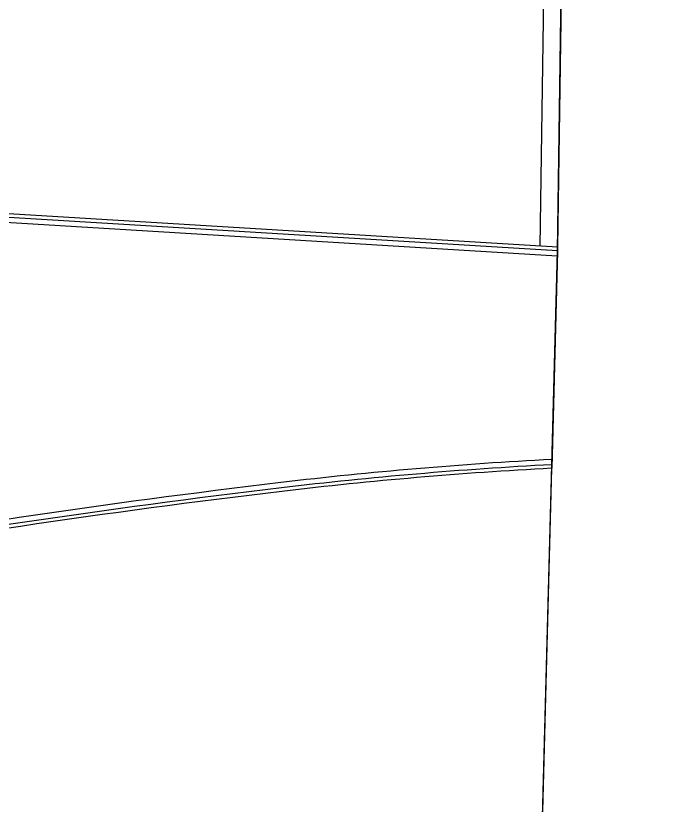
# Model space of a CAD drawing. Header units: millimetres. Extents: x 441061 to 442903, y 4515148 to 4515613.
# Drawn here: x 442535.988 to 442537.16, y 4515546.849 to 4515548.253 of the extents above; entities that cross this region are included whole.
import ezdxf

# ---------------------------------------------------------------- set-up
doc = ezdxf.new("R2010")
doc.units = ezdxf.units.MM
doc.linetypes.add('CONTINUA', pattern=[0])
doc.layers.add('01_piscinas', color=254, linetype='Continuous')

# ---------------------------------------------------------------- blocks, each defined once
blk = doc.blocks.new('A$C21391103')
at = {"layer": '01_piscinas'}
for p, q in [((190.342, 111.701), (190.142, 97.693)), ((190.592, 111.697), (190.392, 97.677)), ((190.392, 97.677), (174.438, 98.649)), ((190.392, 97.677), (190.391, 97.621)), ((190.391, 97.621), (190.309, 94.529)), ((190.065, 85.265), (190.309, 94.529)), ((190.309, 94.529), (190.307, 94.529)), ((190.309, 94.529), (190.307, 94.529))]:
    blk.add_line(p, q, dxfattribs=at)
for points in [[(131.083, 49.607), (141.606, 55.414), (148.605, 59.287, -0.013397), (157.973, 64.262, -0.04126), (171.807, 69.634, -0.013987), (183.08, 72.375, -0.013983), (188.955, 73.24, -0.020078), (191.959, 73.475), (192.054, 73.493), (191.27, 76.336), (190.648, 80.371), (190.065, 85.265), (190.391, 97.621), (190.592, 111.697), (190.719, 117.761), (190.593, 117.776), (179.655, 118.382), (170.82, 118.92, 0.022373), (160.845, 119.262, 0.031319), (150.017, 118.468, 0.030707), (139.548, 116.431, -0.006248)], [(78.444, 98.423), (89.005, 80.765), (89.18, 80.815), (95.147, 82.547), (101.647, 84.424), (106.238, 85.749), (112.147, 87.43), (116.245, 88.638), (116.682, 88.766), (128.575, 92.281), (131.649, 93.179), (131.692, 93.192), (136.871, 94.706, 0.005834), (144.95, 97.027, -0.002251), (145.534, 97.172, -0.002318), (146.134, 97.315, -0.000235), (146.15, 97.319, -0.000109), (146.178, 97.325, -0.024812), (152.694, 98.509, -0.026464), (159.714, 99.097, -0.005162), (161.089, 99.126, -0.022761), (169.405, 98.831), (174.432, 98.525), (190.389, 97.553)], [(78.519, 98.445), (89.04, 80.853), (89.159, 80.887), (95.126, 82.619), (101.626, 84.496), (106.217, 85.821), (112.127, 87.502), (116.224, 88.709), (116.66, 88.838), (128.554, 92.353), (131.628, 93.251), (131.67, 93.264), (136.85, 94.779, 0.005835), (144.93, 97.099, -0.002257), (145.516, 97.245, -0.002318), (146.117, 97.388, -0.000234), (146.132, 97.392, -0.000109), (146.161, 97.398, -0.024811), (152.684, 98.583, -0.026464), (159.712, 99.172, -0.005162), (161.088, 99.201, -0.022759), (169.41, 98.906), (174.437, 98.6), (190.391, 97.628)], [(190.313, 94.655, 0.016487), (186.452, 94.326, 0.014757), (179.014, 93.219, 0.006475), (173.237, 91.916, 0.008166), (166.004, 90.06, 0.021654), (156.884, 86.945, 0.020322), (148.6, 83.315, 0.00713), (143.042, 80.454, 0.000222), (142.87, 80.363), (141.581, 79.663), (140.292, 78.964, 0.002681), (138.239, 77.818), (131.338, 73.999), (128.723, 72.556), (120.808, 68.189), (115.866, 65.449), (102.696, 58.15), (102.582, 58.086), (113.364, 40.09)], [(190.311, 94.58, 0.016462), (186.461, 94.251, 0.014755), (179.028, 93.145, 0.006474), (173.255, 91.843, 0.008165), (166.024, 89.988, 0.021653), (156.911, 86.875, 0.020322), (148.633, 83.247, 0.00713), (143.077, 80.388, 0.000222), (142.906, 80.297), (141.617, 79.597), (140.328, 78.898, 0.002681), (138.276, 77.753), (131.374, 73.933), (128.759, 72.49), (120.845, 68.123), (115.902, 65.383), (102.733, 58.084), (102.686, 58.058), (113.429, 40.128)]]:
    blk.add_lwpolyline(points, format="xyb", dxfattribs=at)
for centre, radius, start, end in [((193.382, 35.969), 58.641, 93.00557, 96.77353), ((201.48, -32.214), 127.303, 96.77353, 100.15445)]:
    blk.add_arc(centre, radius, start, end, dxfattribs=at)

msp = doc.modelspace()

# ---------------------------------------------------------------- block references
at = {"layer": '01_piscinas', "color": 6, "linetype": 'CONTINUA', "xscale": 0.125, "yscale": 0.125, "zscale": 0.125}
msp.add_blockref('A$C21391103', (442513.1537, 4515535.6321), dxfattribs=at)

doc.saveas('drawing.dxf')
